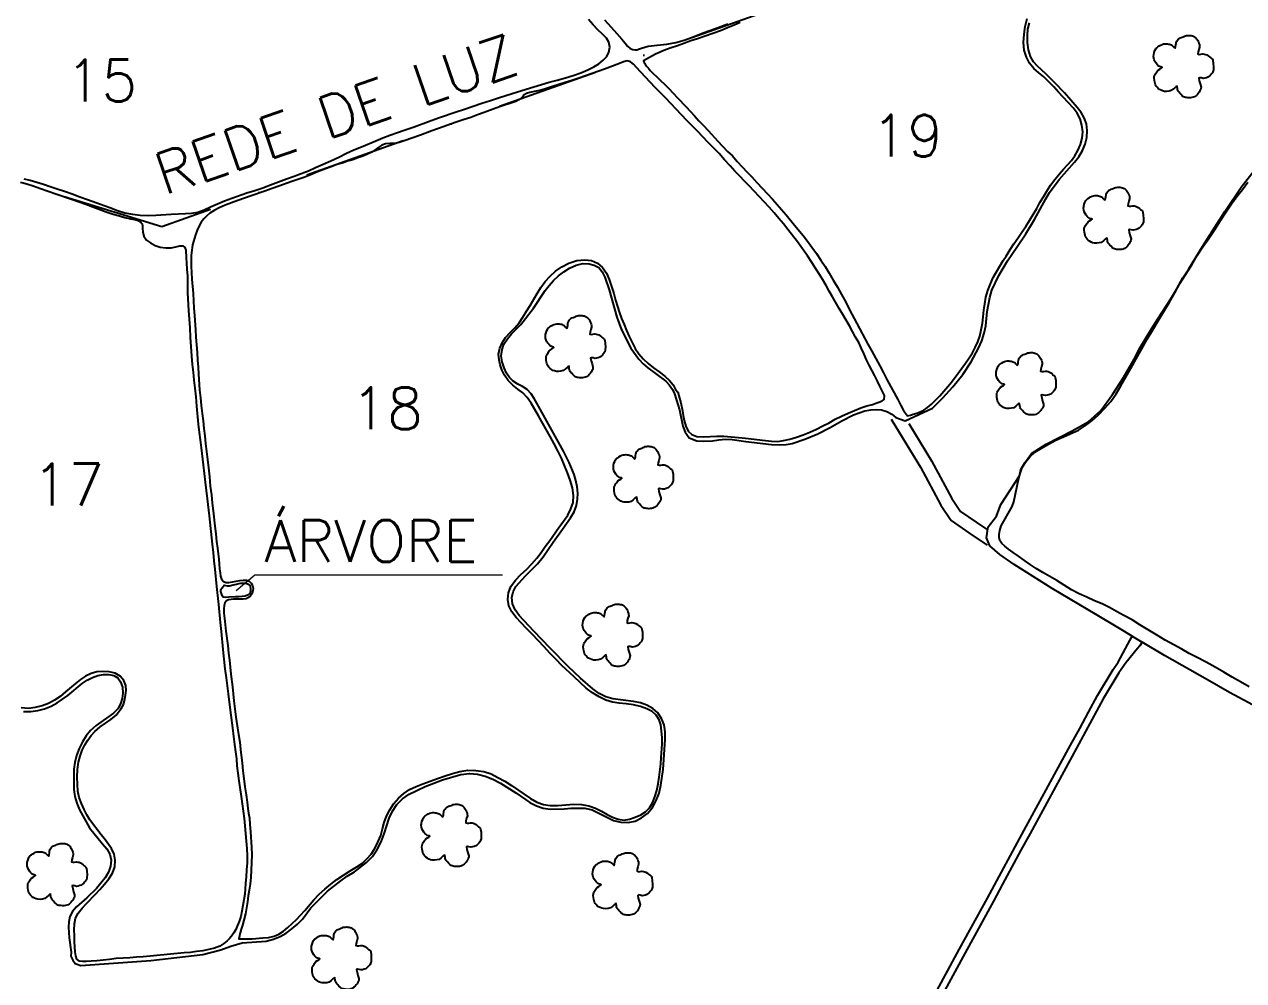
# Model space of a CAD drawing. Extents: x 724956 to 730896, y 7806909 to 7811109.
# Drawn here: x 727120 to 727878, y 7809373 to 7809967 of the extents above; entities that cross this region are included whole.
import ezdxf

# ---------------------------------------------------------------- set-up
doc = ezdxf.new("R2010")
doc.units = 0
doc.header["$MEASUREMENT"] = 0
doc.linetypes.add('CONTINUO', pattern=[0])
doc.linetypes.add('DASHDOT', pattern=[25.4, 12.7, -6.35, 0, -6.35])
for name, color, linetype in [('0114000131', 1, 'Continuous'), ('0114000131011', 5, 'Continuous'), ('0114000131015', 5, 'Continuous'), ('0114000131017', 5, 'Continuous'), ('0114000131018', 5, 'Continuous'), ('0114000131019', 5, 'Continuous'), ('0114000131024', 5, 'Continuous'), ('0114000131027', 5, 'Continuous'), ('_SIMBOLO ARVORE', 118, 'Continuous'), ('ESTRADA', 1, 'Continuous'), ('MATO', 3, 'Continuous'), ('REDE_DE_LUZ', 6, 'DASHDOT'), ('TEXTO', 7, 'Continuous'), ('TEXTO_NUN_TAL', 7, 'Continuous'), ('TG', 7, 'CONTINUO')]:
    doc.layers.add(name, color=color, linetype=linetype)
doc.layers.add('TEXTO_DIVERSOS', color=7, linetype='Continuous', lineweight=5)
doc.styles.add('ROMANS', font='romans')
doc.styles.add('Simplex', font='simplex.shx')

# ---------------------------------------------------------------- blocks, each defined once
blk = doc.blocks.new('92C4C93630411DD16ADE60')
at = {"layer": 'TG', "color": 94, "linetype": 'CONTINUO'}
blk.add_polyline3d([(727079.207964, 7809617.410039, 0), (727078.622403, 7809616.878115, 0), (727077.940319, 7809616.272095, 0), (727077.179466, 7809615.7071, 0), (727076.317577, 7809615.471178, 0), (727075.442443, 7809615.376827, 0), (727074.601834, 7809615.409472, 0), (727073.917431, 7809615.557139, 0), (727073.307658, 7809615.800701, 0), (727072.764851, 7809616.123631, 0), (727072.259699, 7809616.506016, 0), (727071.822418, 7809616.937259, 0), (727071.461579, 7809617.403375, 0), (727071.215591, 7809617.846502, 0), (727071.040807, 7809618.329443, 0), (727070.923417, 7809618.871125, 0), (727070.808649, 7809619.589675, 0), (727070.75438, 7809620.330415, 0), (727070.777523, 7809621.037869, 0), (727070.957596, 7809621.560737, 0), (727071.201955, 7809622.011237, 0), (727071.480562, 7809622.405763, 0), (727071.688498, 7809622.765217, 0), (727071.926761, 7809623.098102, 0), (727072.221471, 7809623.41743, 0), (727072.790196, 7809623.788164, 0), (727073.324021, 7809624.132402, 0), (727073.70548, 7809624.424193, 0), (727073.539872, 7809624.545041, 0), (727073.194893, 7809624.630949, 0), (727072.761005, 7809624.725373, 0), (727072.458153, 7809624.905561, 0), (727072.150204, 7809625.155837, 0), (727071.830508, 7809625.494318, 0), (727071.430999, 7809625.994258, 0), (727071.052505, 7809626.57728, 0), (727070.734434, 7809627.220145, 0), (727070.564327, 7809627.880718, 0), (727070.497371, 7809628.568832, 0), (727070.536882, 7809629.275421, 0), (727070.737412, 7809630.051308, 0), (727071.012614, 7809630.782624, 0), (727071.327378, 7809631.415389, 0), (727071.568012, 7809631.748048, 0), (727071.836922, 7809631.984872, 0), (727072.157935, 7809632.182558, 0), (727072.61665, 7809632.516385, 0), (727073.12879, 7809632.835532, 0), (727073.671849, 7809633.107757, 0), (727074.212789, 7809633.242116, 0), (727074.747542, 7809633.309102, 0), (727075.261503, 7809633.320504, 0), (727075.718051, 7809633.298345, 0), (727076.141116, 7809633.236501, 0), (727076.532609, 7809633.139085, 0), (727076.878983, 7809633.027332, 0), (727077.209203, 7809632.875388, 0), (727077.536775, 7809632.674519, 0), (727077.936147, 7809632.237386, 0), (727078.314179, 7809631.867821, 0), (727078.638673, 7809631.691051, 0), (727078.798841, 7809632.196323, 0), (727078.900015, 7809632.871819, 0), (727078.968937, 7809633.569743, 0), (727079.038796, 7809633.87513, 0), (727079.125053, 7809634.107733, 0), (727079.249615, 7809634.320135, 0), (727079.470481, 7809634.678687, 0), (727079.746399, 7809635.036879, 0), (727080.072207, 7809635.361967, 0), (727080.457219, 7809635.544258, 0), (727080.870942, 7809635.685672, 0), (727081.29736, 7809635.811179, 0), (727081.690247, 7809636.003211, 0), (727082.08645, 7809636.186178, 0), (727082.492607, 7809636.341953, 0), (727082.935212, 7809636.423122, 0), (727083.386158, 7809636.462807, 0), (727083.837192, 7809636.464843, 0), (727084.277139, 7809636.441156, 0), (727084.702861, 7809636.381426, 0), (727085.108299, 7809636.283424, 0), (727085.480778, 7809636.137916, 0), (727085.825813, 7809635.954928, 0), (727086.142301, 7809635.737486, 0), (727086.419216, 7809635.503249, 0), (727086.672829, 7809635.229625, 0), (727086.909482, 7809634.908659, 0), (727087.159431, 7809634.504599, 0), (727087.387174, 7809634.058136, 0), (727087.581123, 7809633.582163, 0), (727087.737229, 7809633.15633, 0), (727087.830706, 7809632.676707, 0), (727087.84431, 7809632.10612, 0), (727087.573481, 7809631.169653, 0), (727087.328776, 7809630.246183, 0), (727087.233438, 7809629.476846, 0), (727087.711917, 7809629.341669, 0), (727088.360344, 7809629.388723, 0), (727089.076054, 7809629.504975, 0), (727089.60811, 7809629.445312, 0), (727090.113332, 7809629.327832, 0), (727090.600263, 7809629.138558, 0), (727091.116084, 7809628.795495, 0), (727091.601726, 7809628.403693, 0), (727092.036756, 7809628.000188, 0), (727092.370623, 7809627.816515, 0), (727092.635601, 7809627.549332, 0), (727092.833843, 7809627.0898, 0), (727092.996192, 7809625.951312, 0), (727093.074599, 7809624.686116, 0), (727093.049704, 7809623.468694, 0), (727092.836189, 7809622.778236, 0), (727092.530118, 7809622.255984, 0), (727092.161597, 7809621.847888, 0), (727091.81995, 7809621.425711, 0), (727091.431653, 7809621.065233, 0), (727090.982398, 7809620.768047, 0), (727090.394045, 7809620.535132, 0), (727089.763991, 7809620.369151, 0), (727089.125803, 7809620.272153, 0), (727088.44579, 7809620.454573, 0), (727087.875217, 7809620.553789, 0), (727087.49809, 7809620.415563, 0), (727087.696341, 7809619.41009, 0), (727088.032613, 7809618.215376, 0), (727088.367473, 7809617.03386, 0), (727088.3416, 7809616.430535, 0), (727088.200363, 7809615.97337, 0), (727087.969244, 7809615.592888, 0), (727087.68391, 7809615.104544, 0), (727087.35202, 7809614.640231, 0), (727086.99142, 7809614.21677, 0), (727086.661346, 7809613.875292, 0), (727086.307205, 7809613.590085, 0), (727085.915795, 7809613.359745, 0), (727085.433211, 7809613.18167, 0), (727084.917487, 7809613.056549, 0), (727084.385953, 7809612.983873, 0), (727083.861018, 7809612.974114, 0), (727083.35112, 7809613.007549, 0), (727082.869778, 7809613.075436, 0), (727082.475414, 7809613.121535, 0), (727082.102965, 7809613.22022, 0), (727081.732271, 7809613.398368, 0), (727081.287548, 7809613.772136, 0), (727080.845978, 7809614.212164, 0), (727080.429119, 7809614.678372, 0), (727080.07745, 7809615.041628, 0), (727079.779416, 7809615.417689, 0), (727079.542385, 7809615.833259, 0), (727079.449911, 7809616.466542, 0), (727079.376033, 7809617.079124, 0), (727079.270974, 7809617.584086, 0)], dxfattribs=at)

msp = doc.modelspace()

# ---------------------------------------------------------------- linework, layer by layer
at = {"linetype": 'ByBlock'}
msp.add_lwpolyline([(727808.38, 7809587.08), (727814.46, 7809583.42)], dxfattribs=at)
at = {"layer": '0114000131'}
msp.add_lwpolyline([(727118.99, 7809540.35), (727123.55, 7809540.29), (727127.88, 7809540.85), (727132.13, 7809541.94), (727136.29, 7809543.54), (727140.05, 7809545.65), (727146.52, 7809550.3), (727155.42, 7809557.71), (727158.54, 7809559.78), (727161.86, 7809561.49), (727165.32, 7809562.61), (727168.75, 7809563.2), (727172.13, 7809563.27), (727175.28, 7809562.64), (727177.67, 7809561.23), (727179.43, 7809558.76), (727180.5, 7809555.38), (727180.88, 7809551.77), (727180.48, 7809548.45), (727179.41, 7809544.98), (727177.71, 7809541.87), (727175.02, 7809539.16), (727164.26, 7809531.53), (727160.73, 7809528.46), (727157.92, 7809525.08), (727155.66, 7809521.41), (727153.57, 7809517.25), (727151.99, 7809512.91), (727150.88, 7809508.64), (727150.28, 7809504.53), (727150.28, 7809491.78), (727150.96, 7809487.48), (727152.19, 7809483.27), (727153.78, 7809479.17), (727160.03, 7809468.04), (727168.2, 7809458.09), (727170.76, 7809454.93), (727172.68, 7809451.61), (727173.53, 7809447.89), (727173.22, 7809444.24), (727171.84, 7809440.51), (727169.73, 7809436.91), (727164.35, 7809430.3), (727158.33, 7809424.52), (727152.04, 7809418.85), (727149.45, 7809415.92), (727147.92, 7809412.78), (727147.21, 7809409.47), (727147, 7809406.24), (727147.5, 7809399.68), (727148.61, 7809390.72), (727148.47, 7809388.3), (727149.64, 7809385.64), (727151.07, 7809383.65), (727154.72, 7809382.49), (727198.27, 7809385.57), (727230.49, 7809389.23), (727241.82, 7809392.14), (727248.01, 7809394.5), (727254.96, 7809396.44), (727269.96, 7809397.46), (727274.51, 7809398.79), (727278.63, 7809400.47), (727282.41, 7809402.6), (727285.96, 7809405.17), (727289.31, 7809408.08), (727292.44, 7809411.19), (727297.65, 7809418.17), (727308.03, 7809428.68), (727316.25, 7809434.98), (727320.27, 7809437.89), (727324.81, 7809440.56), (727332.38, 7809446.5), (727335.98, 7809450.22), (727338.91, 7809454.6), (727341.34, 7809459.37), (727343.32, 7809464.32), (727346.47, 7809473.93), (727348.45, 7809478.31), (727351.14, 7809482.38), (727354.61, 7809485.97), (727358.89, 7809488.95), (727368.69, 7809493.71), (727379.55, 7809497.82), (727390.85, 7809501.03), (727396.26, 7809501.8), (727401.21, 7809501.43), (727406.02, 7809500.12), (727410.73, 7809498.26), (727415.64, 7809495.78), (727425.1, 7809489.7), (727433.79, 7809483.75), (727437.9, 7809481.55), (727442.17, 7809480.23), (727446.48, 7809479.64), (727455.18, 7809479.71), (727459.58, 7809480.29), (727468.12, 7809480.28), (727472.52, 7809479.13), (727485.92, 7809472.61), (727490.45, 7809471.4), (727494.96, 7809471.25), (727499.3, 7809472.19), (727503.32, 7809474.1), (727507, 7809476.9), (727510.13, 7809480.55), (727512.46, 7809484.93), (727514.15, 7809489.62), (727515.32, 7809494.48), (727516.63, 7809504.18), (727517.39, 7809513.53), (727518.05, 7809522.93), (727517.97, 7809527.55), (727517.28, 7809531.94), (727515.74, 7809535.91), (727513.36, 7809539.41), (727510.22, 7809542.13), (727506.6, 7809544.16), (727502.58, 7809545.59), (727498.29, 7809546.51), (727485.36, 7809548.06), (727481.06, 7809549.37), (727477.01, 7809551.55), (727473.07, 7809554.3), (727465.37, 7809560.9), (727457.6, 7809568.29), (727446.38, 7809579.56), (727436.31, 7809590.3), (727427.19, 7809599.99), (727424.69, 7809603.43), (727423.09, 7809607.16), (727422.69, 7809611.04), (727423.4, 7809614.65), (727425.12, 7809617.92), (727431.13, 7809624.69), (727438.53, 7809632.13), (727442.1, 7809636.31), (727448.3, 7809645.51), (727454.07, 7809653.7), (727459.21, 7809660.73), (727461.46, 7809664.43), (727462.88, 7809668.38), (727463.55, 7809672.25), (727463.67, 7809676.05), (727463.31, 7809679.94), (727462.46, 7809683.86), (727461.34, 7809687.59), (727458.24, 7809695.01), (727454.83, 7809702.03), (727445.49, 7809718.85), (727438.25, 7809731.94), (727436.59, 7809734.9), (727434.65, 7809737.78), (727432.16, 7809740.41), (727429.31, 7809742.35), (727426.34, 7809743.75), (727423.4, 7809745.48), (727421.1, 7809747.85), (727419.39, 7809750.61), (727417.86, 7809753.9), (727416.65, 7809757.51), (727416.08, 7809761.38), (727416.59, 7809765.27), (727417.75, 7809768.66), (727419.95, 7809771.86), (727422.53, 7809774.95), (727428.24, 7809780.78), (727436.06, 7809791.04), (727443.34, 7809801.83), (727445.81, 7809805.12), (727448.55, 7809808.17), (727451.55, 7809811.03), (727454.87, 7809813.58), (727458.55, 7809815.82), (727462.58, 7809817.63), (727466.81, 7809818.69), (727470.8, 7809818.48), (727473.89, 7809817.64), (727476.74, 7809816.13), (727478.85, 7809813.57), (727480.48, 7809810.2), (727483.05, 7809802.43), (727488, 7809785.31), (727490.92, 7809777.54), (727496.71, 7809766.11), (727501.63, 7809759.31), (727504.32, 7809756.3), (727507.13, 7809753.78), (727518.31, 7809745.51), (727520.53, 7809743.28), (727522.49, 7809740.44), (727523.75, 7809737.78), (727526.81, 7809727.84), (727528.87, 7809717.52), (727530.35, 7809713.79), (727532.8, 7809710.43), (727537.63, 7809708.58), (727541.61, 7809708.39), (727547.41, 7809708.59), (727551.27, 7809709.2), (727555.39, 7809709.52), (727559.63, 7809709.32), (727568.07, 7809708.14), (727584.02, 7809706.25), (727589.09, 7809705.95), (727593.13, 7809706.2), (727596.97, 7809706.94), (727604.76, 7809709.47), (727612.8, 7809712.82), (727620.46, 7809716.82), (727627.74, 7809721.03), (727635.07, 7809724.57), (727642.16, 7809727.04), (727645.74, 7809727.82), (727649.22, 7809728.06), (727652.52, 7809727.7), (727655.74, 7809726.69), (727658.81, 7809725.01), (727661.47, 7809722.94), (727667.08, 7809720.84), (727684.1, 7809728.79), (727690.59, 7809735.25), (727696.89, 7809742.08), (727702.95, 7809749.66), (727708.23, 7809757.57), (727712.84, 7809766.11), (727714.77, 7809770.67), (727716.23, 7809775.33), (727717.25, 7809779.93), (727718.17, 7809788.8), (727719.83, 7809797.52), (727721.15, 7809802.06), (727725.31, 7809811.21), (727730.79, 7809820.33), (727736.6, 7809828.91), (727742.23, 7809837.09), (727747.57, 7809846.14), (727754.57, 7809858.82), (727756.91, 7809862.89), (727762.82, 7809870.86), (727772.43, 7809881.59), (727775.2, 7809885.07), (727777.39, 7809888.88), (727779.01, 7809892.91), (727780.06, 7809897.1), (727780.38, 7809901.36), (727779.92, 7809905.5), (727778.55, 7809909.21), (727776.57, 7809912.61), (727774.11, 7809915.74), (727766.27, 7809924.76), (727760.5, 7809930.83), (727754.69, 7809936.56), (727749.41, 7809941.44), (727746.94, 7809944.08), (727745.08, 7809947.42), (727743.86, 7809951.52), (727743.27, 7809956), (727743.17, 7809960.33), (727743.51, 7809964.37), (727744.39, 7809968.3)], dxfattribs=at)
at = {"layer": '0114000131', "flags": 128}
msp.add_lwpolyline([(727671.45, 7809338.27), (727700.82, 7809392.35), (727718.4, 7809424.29), (727724.07, 7809435.01), (727735.51, 7809456.16), (727741.24, 7809466.51), (727770.04, 7809519.45), (727775.73, 7809529.78), (727781.22, 7809539.92), (727786.76, 7809550.14), (727796.59, 7809566.48), (727799.67, 7809571.03), (727804.15, 7809579.47), (727808.38, 7809587.08), (727800.44, 7809591.85), (727786.47, 7809600.19), (727758.63, 7809616.69), (727746.82, 7809624.14), (727735.01, 7809631.58), (727726.02, 7809637.94), (727719.87, 7809643.2), (727717.66, 7809648.19), (727718.8, 7809655.02), (727723.88, 7809661.59), (727726.57, 7809669.03), (727738.18, 7809686.69), (727739.11, 7809690.69), (727741.62, 7809694.9), (727745.79, 7809700.7), (727754.74, 7809706.51), (727771.1, 7809714.8), (727781.02, 7809720.29), (727788.86, 7809727.31), (727795.98, 7809737.27), (727802.91, 7809747.91), (727809.44, 7809759.32), (727812.64, 7809765.5), (727820.32, 7809778.08), (727824.35, 7809784.38), (727832.42, 7809796.74), (727836.02, 7809802.88), (727839.89, 7809809.88), (727843.59, 7809815.34), (727852.06, 7809829.22), (727861.13, 7809843.67), (727865.81, 7809851.05), (727876.16, 7809866.1), (727885.69, 7809878.46)], dxfattribs=at)
at = {"layer": '0114000131011', "flags": 128}
msp.add_lwpolyline([(727897.73, 7809536.45), (727868.89, 7809552.19), (727855.05, 7809559.9), (727828.49, 7809574.99), (727814.46, 7809583.42), (727813, 7809581.19), (727811.67, 7809579.5), (727804.34, 7809570.53), (727800.07, 7809564.25), (727790.35, 7809548.09), (727779.36, 7809527.8), (727773.67, 7809517.46), (727744.87, 7809464.52), (727739.14, 7809454.17), (727727.72, 7809433.06), (727722.04, 7809422.32), (727704.45, 7809390.36), (727675.07, 7809336.28)], dxfattribs=at)
at = {"layer": '0114000131015'}
msp.add_lwpolyline([(727119.32, 7809871.41), (727123.23, 7809870.5), (727127.26, 7809869.34), (727131.45, 7809868.03), (727135.68, 7809866.62), (727140.02, 7809865.21), (727144.57, 7809863.66), (727149.21, 7809861.95), (727154.04, 7809860.23), (727158.81, 7809858.44), (727172.72, 7809853.42), (727177.39, 7809851.69), (727182.06, 7809850.23), (727186.83, 7809849.32), (727191.65, 7809848.7), (727196.5, 7809848.56), (727201.35, 7809848.75), (727210.87, 7809849.45), (727219.67, 7809849.82), (727223.57, 7809849.91), (727227.42, 7809850.62), (727231.29, 7809852.04), (727235.31, 7809853.95), (727239.69, 7809855.84), (727244.1, 7809857.69), (727248.57, 7809859.34), (727257.92, 7809862.61), (727262.86, 7809864.14), (727267.74, 7809865.78), (727272.61, 7809867.54), (727277.62, 7809869.42), (727282.52, 7809871.3), (727287.28, 7809873.05), (727291.77, 7809874.6), (727296.21, 7809876.39), (727300.63, 7809878.4), (727305.34, 7809880.48), (727310.18, 7809882.57), (727315.01, 7809884.88), (727319.81, 7809887.22), (727324.5, 7809889.33), (727329.09, 7809891.27), (727338, 7809895), (727342.38, 7809896.8), (727346.79, 7809898.57), (727351.6, 7809900.2), (727355.72, 7809901.68), (727361.93, 7809903.75), (727372.54, 7809907.65), (727377.75, 7809909.48), (727388.09, 7809913), (727393.22, 7809914.71), (727398.57, 7809916.45), (727403.93, 7809918.29), (727409.42, 7809920.08), (727414.92, 7809921.94), (727426.06, 7809925.43), (727436.26, 7809928.54), (727441.17, 7809929.94), (727445.89, 7809931.32), (727450.91, 7809932.73), (727455.91, 7809934.07), (727460.87, 7809935.5), (727465.54, 7809937.19), (727469.79, 7809939.09), (727473.55, 7809940.91), (727476.76, 7809942.82), (727479.5, 7809945.02), (727481.67, 7809947.44), (727483.03, 7809950.13), (727483.53, 7809953.17), (727482.98, 7809956.19), (727481.4, 7809958.84), (727478.95, 7809961.3), (727476.2, 7809963.99), (727473.18, 7809967.05), (727470.2, 7809970.39)], dxfattribs=at)
at = {"layer": '0114000131017'}
msp.add_lwpolyline([(727117.18, 7809869.28), (727121.03, 7809868.3), (727125.09, 7809866.99), (727129.62, 7809865.41), (727134.38, 7809863.72), (727139.21, 7809862.06), (727148.8, 7809858.71), (727153.68, 7809857.08), (727157.7, 7809855.51), (727162.07, 7809853.94), (727170.52, 7809850.82), (727174.85, 7809849.4), (727178.63, 7809848.25), (727182.1, 7809847.29), (727185.51, 7809846.52), (727188.29, 7809845.97), (727190.38, 7809845.49), (727191.85, 7809844.55), (727192.72, 7809843.36), (727192.96, 7809842.02), (727193.01, 7809840.46), (727193.17, 7809838.32), (727193.94, 7809835.71), (727195.61, 7809833.29), (727197.97, 7809831.46), (727200.8, 7809829.95), (727204.05, 7809828.88), (727207.5, 7809828.35), (727210.91, 7809828.46), (727213.83, 7809829.11), (727216.21, 7809829.72), (727218.06, 7809829.61), (727219.44, 7809828.6), (727220, 7809827.08), (727220.25, 7809822.28), (727220.31, 7809819), (727220.56, 7809815.23), (727220.92, 7809810.82), (727221.08, 7809800.52), (727221.6, 7809789.55), (727221.99, 7809784.12), (727222.35, 7809778.65), (727222.69, 7809772.95), (727223.47, 7809761.14), (727223.95, 7809755.89), (727224.57, 7809751.09), (727225.03, 7809746.18), (727225.59, 7809741.16), (727226.12, 7809735.78), (727226.52, 7809730.08), (727227.57, 7809718.86), (727228.24, 7809713.76), (727228.89, 7809709.11), (727229.49, 7809704.22), (727230.66, 7809693.62), (727231.31, 7809688.2), (727232.02, 7809682.82), (727233.21, 7809672.36), (727234.37, 7809661.9), (727236.3, 7809644.32), (727236.89, 7809639.13), (727237.46, 7809634), (727237.96, 7809628.73), (727239.09, 7809618.02), (727239.66, 7809612.4), (727240.19, 7809606.72), (727241.35, 7809595.58), (727241.87, 7809590.04), (727242.98, 7809578.78), (727243.6, 7809572.79), (727244.27, 7809566.8), (727244.97, 7809561.22), (727245.72, 7809556.18), (727246.33, 7809551.33), (727247.47, 7809541.05), (727248.97, 7809530.04), (727249.64, 7809524.81), (727250.32, 7809519.71), (727250.82, 7809515.22), (727251.38, 7809510.96), (727251.75, 7809506.59), (727252.38, 7809501.98), (727252.97, 7809497.24), (727254.34, 7809487.52), (727255.04, 7809482.88), (727255.66, 7809478.41), (727256.19, 7809473.79), (727256.67, 7809469.12), (727257.49, 7809459.71), (727257.86, 7809455.08), (727258.09, 7809450.6), (727258.02, 7809446.16), (727257.73, 7809441.78), (727257.37, 7809437.57), (727257.05, 7809433.53), (727256.78, 7809429.96), (727256.56, 7809426.7), (727256.05, 7809423.14), (727255.48, 7809419.63), (727254.83, 7809416.21), (727254.12, 7809412.96), (727253.1, 7809409.76), (727251.98, 7809406.94), (727250.97, 7809404.87), (727250.38, 7809403.76), (727249.71, 7809402.79), (727248.96, 7809401.58), (727247.24, 7809399.45), (727245.63, 7809397.81), (727243.61, 7809396.1), (727241.02, 7809394.53), (727237.81, 7809393.24), (727234.24, 7809392.29), (727230.49, 7809391.57), (727226.68, 7809391.04), (727222.83, 7809390.58), (727218.87, 7809390.26), (727210.43, 7809389.52), (727206.19, 7809389.03), (727202.01, 7809388.65), (727197.76, 7809388.22), (727193.5, 7809387.86), (727189.34, 7809387.52), (727185.2, 7809387.25), (727181, 7809387.03), (727176.74, 7809386.67), (727172.57, 7809386.19), (727168.58, 7809385.67), (727164.73, 7809385.28), (727161.09, 7809385.05), (727158.04, 7809384.95), (727155.72, 7809384.83), (727153.76, 7809385.06), (727152.21, 7809386.28), (727151.51, 7809388.4), (727151.25, 7809390.84), (727150.84, 7809397.16), (727150.66, 7809400.79), (727150.59, 7809404.59), (727150.73, 7809408.39), (727151.35, 7809411.81), (727152.97, 7809414.94), (727155.47, 7809417.96), (727158.17, 7809420.95), (727163.72, 7809426.73), (727166.52, 7809429.72), (727169.35, 7809432.92), (727172.08, 7809436.25), (727174.39, 7809439.86), (727175.79, 7809443.79), (727176.13, 7809447.82), (727175.37, 7809451.62), (727173.69, 7809455.13), (727169.4, 7809461.06), (727167.11, 7809463.91), (727164.87, 7809466.96), (727162.54, 7809469.92), (727160.37, 7809472.87), (727158.46, 7809476.02), (727156.68, 7809479.44), (727155, 7809483.08), (727153.64, 7809486.8), (727152.92, 7809490.8), (727152.59, 7809494.99), (727152.48, 7809499.54), (727152.69, 7809504.33), (727153.3, 7809508.74), (727154.32, 7809512.62), (727155.56, 7809516.17), (727157.18, 7809519.49), (727158.96, 7809522.52), (727161.01, 7809525.28), (727163.49, 7809527.92), (727166.71, 7809530.68), (727169.96, 7809533.07), (727173.29, 7809535.33), (727176.62, 7809538.06), (727179.7, 7809542.04), (727181.11, 7809544.57), (727182.01, 7809547.64), (727182.51, 7809550.42), (727182.92, 7809553.27), (727182.66, 7809556.45), (727181.35, 7809559.53), (727179.17, 7809562.17), (727176.06, 7809564.08), (727172.29, 7809565), (727168.4, 7809565.23), (727164.61, 7809564.92), (727161.03, 7809563.89), (727157.6, 7809562.32), (727154.38, 7809560.12), (727151.32, 7809557.6), (727145.14, 7809552.45), (727141.92, 7809549.67), (727138.4, 7809547.23), (727134.61, 7809545.25), (727130.57, 7809543.77), (727126.34, 7809542.74), (727122.1, 7809542.22), (727117.67, 7809542.48)], dxfattribs=at)
at = {"layer": '0114000131018'}
msp.add_lwpolyline([(727240.97, 7809628.95), (727241.23, 7809626.52), (727241.57, 7809624.44), (727242.18, 7809622.52), (727243.41, 7809621.16), (727244.94, 7809620.36), (727246.76, 7809620.36), (727251.16, 7809621.29), (727253.58, 7809621.73), (727255.67, 7809621.95), (727257.62, 7809621.95), (727259.3, 7809621.26), (727260.54, 7809620.1), (727261.35, 7809618.58), (727261.74, 7809616.96), (727261.67, 7809615.2), (727261.21, 7809613.65), (727260.26, 7809612.09), (727258.87, 7809611.04), (727257.43, 7809610.38), (727255.59, 7809610.07), (727253.47, 7809610.07), (727251.44, 7809610), (727249.67, 7809610.07), (727248.11, 7809609.98), (727246.46, 7809609.77), (727245.25, 7809609.13), (727244.21, 7809607.9), (727243.74, 7809606.21), (727243.54, 7809604.08), (727243.67, 7809601.3), (727244, 7809598.06), (727244.47, 7809594.34), (727244.91, 7809590.14), (727246.03, 7809581.2), (727246.56, 7809576.62), (727247.04, 7809572.09), (727248.03, 7809563.48), (727248.89, 7809555.68), (727249.39, 7809551.36), (727249.83, 7809546.82), (727250.42, 7809541.88), (727251.08, 7809536.7), (727251.86, 7809531.29), (727252.65, 7809526.06), (727253.44, 7809521.16), (727253.93, 7809516.73), (727255.04, 7809508.1), (727255.49, 7809503.46), (727256.01, 7809498.54), (727256.61, 7809493.56), (727257.38, 7809488.58), (727258.05, 7809483.95), (727258.49, 7809480.07), (727258.92, 7809477.13), (727259.45, 7809473.93), (727259.82, 7809470.02), (727260.11, 7809465.52), (727260.77, 7809455.9), (727260.93, 7809451.19), (727260.87, 7809446.5), (727260.65, 7809441.77), (727260.38, 7809437.22), (727259.88, 7809432.93), (727259.32, 7809429.2), (727258.74, 7809425.64), (727258.3, 7809422), (727257.71, 7809418.32), (727257, 7809414.44), (727256.05, 7809410.63), (727255.17, 7809407.43), (727254.35, 7809404.92), (727253.69, 7809402.65), (727253.26, 7809400.86), (727252.86, 7809398.96), (727256.2, 7809399.03), (727258.43, 7809398.93), (727261.28, 7809399.08), (727267.79, 7809399.54), (727271.44, 7809399.88), (727274.78, 7809400.56), (727277.83, 7809401.84), (727280.63, 7809403.67), (727283.33, 7809405.98), (727286.01, 7809408.49), (727288.72, 7809411.1), (727291.33, 7809413.76), (727293.88, 7809416.51), (727299.53, 7809423.17), (727302.85, 7809426.71), (727306.36, 7809429.91), (727310.04, 7809432.88), (727313.83, 7809435.85), (727317.9, 7809438.64), (727322.08, 7809441.26), (727326.18, 7809443.81), (727329.77, 7809446.1), (727332.58, 7809448.61), (727335.11, 7809451.58), (727337.41, 7809455.19), (727339.43, 7809459.11), (727341.16, 7809463.19), (727342.24, 7809467.26), (727343.35, 7809471.23), (727344.82, 7809475.22), (727346.84, 7809479.23), (727349.33, 7809483.01), (727352.2, 7809486.49), (727355.4, 7809489.38), (727359.09, 7809491.88), (727363.11, 7809493.75), (727367.34, 7809495.31), (727371.88, 7809496.9), (727376.49, 7809498.62), (727381.12, 7809500.27), (727385.7, 7809501.76), (727390.35, 7809503.03), (727395.24, 7809503.74), (727400.24, 7809503.68), (727405.13, 7809502.91), (727409.75, 7809501.44), (727414.03, 7809499.26), (727418.25, 7809496.9), (727422.39, 7809494.35), (727426.4, 7809491.66), (727430.31, 7809488.9), (727434.27, 7809486.29), (727438.18, 7809483.99), (727442.24, 7809482.5), (727446.53, 7809481.76), (727451.29, 7809481.76), (727456.31, 7809482.2), (727461.16, 7809482.61), (727465.87, 7809482.51), (727470.41, 7809481.73), (727474.64, 7809480.25), (727478.42, 7809478.27), (727481.88, 7809476.29), (727485.31, 7809474.58), (727488.84, 7809473.28), (727492.38, 7809472.82), (727495.83, 7809473.46), (727499.36, 7809474.65), (727502.79, 7809476.08), (727505.76, 7809477.91), (727508.22, 7809480.39), (727510.02, 7809483.6), (727511.57, 7809487.26), (727512.7, 7809491.15), (727513.53, 7809495.34), (727514.17, 7809499.49), (727515.23, 7809507.65), (727515.47, 7809511.76), (727516.1, 7809520.07), (727516.11, 7809524.1), (727515.78, 7809528.13), (727515.3, 7809531.95), (727514.21, 7809535.18), (727512.42, 7809537.93), (727509.89, 7809540.21), (727506.57, 7809541.95), (727502.56, 7809543.41), (727498.22, 7809544.44), (727493.81, 7809545.02), (727489.46, 7809545.46), (727485.26, 7809546.15), (727481.12, 7809547.42), (727476.93, 7809549.42), (727472.81, 7809551.93), (727468.84, 7809554.88), (727465.09, 7809558.27), (727461.34, 7809561.79), (727453.77, 7809568.96), (727450.03, 7809572.74), (727446.35, 7809576.52), (727442.71, 7809580.38), (727438.93, 7809584.35), (727435.28, 7809588.24), (727431.72, 7809591.93), (727428.39, 7809595.32), (727425.3, 7809598.65), (727422.69, 7809602.2), (727420.75, 7809606.01), (727420.06, 7809609.93), (727420.52, 7809613.97), (727422.09, 7809618.03), (727424.84, 7809621.81), (727428.23, 7809625.33), (727431.81, 7809628.6), (727435.07, 7809632.06), (727438.09, 7809635.61), (727440.78, 7809639.16), (727443.46, 7809642.79), (727446.21, 7809646.59), (727451.91, 7809654.62), (727454.82, 7809658.55), (727457.46, 7809662.4), (727459.41, 7809666.19), (727460.67, 7809670.21), (727461.05, 7809674.49), (727460.33, 7809679.22), (727458.84, 7809683.99), (727457.16, 7809688.65), (727455.4, 7809693.21), (727453.47, 7809697.72), (727451.33, 7809702.23), (727448.89, 7809706.72), (727446.44, 7809711.27), (727439.19, 7809724.01), (727434.57, 7809731.86), (727432.22, 7809735.47), (727429.43, 7809738.32), (727426.28, 7809740.67), (727423.21, 7809743.15), (727420.32, 7809745.94), (727418, 7809749.24), (727416.37, 7809752.69), (727415.29, 7809755.82), (727414.69, 7809758.78), (727414.43, 7809762.29), (727415.09, 7809766.13), (727416.59, 7809769.46), (727418.72, 7809772.76), (727421.61, 7809775.93), (727424.51, 7809778.81), (727427.12, 7809781.93), (727429.43, 7809785.35), (727431.72, 7809789.01), (727434.03, 7809792.58), (727438.32, 7809800.01), (727440.69, 7809803.74), (727443.38, 7809807.48), (727446.46, 7809810.9), (727449.86, 7809813.93), (727453.7, 7809816.6), (727458.16, 7809818.93), (727463.08, 7809820.56), (727467.94, 7809821.09), (727472.15, 7809820.5), (727475.89, 7809818.98), (727478.99, 7809816.31), (727481.43, 7809812.78), (727483.17, 7809808.72), (727484.54, 7809804.47), (727486.03, 7809800.06), (727487.16, 7809795.88), (727488.38, 7809791.94), (727489.64, 7809788.12), (727490.91, 7809784.49), (727492.44, 7809780.77), (727493.89, 7809777.02), (727495.56, 7809773.25), (727497.35, 7809769.53), (727499.31, 7809765.96), (727501.62, 7809762.65), (727504.28, 7809759.47), (727507.39, 7809756.54), (727510.8, 7809753.89), (727514.22, 7809751.29), (727517.71, 7809748.65), (727520.6, 7809745.96), (727522.85, 7809743.22), (727524.49, 7809740.45), (727525.78, 7809738.65), (727526.86, 7809735.08), (727527.66, 7809732.19), (727528.64, 7809727.08), (727529.16, 7809724.22), (727529.88, 7809721.06), (727530.79, 7809717.59), (727532.26, 7809714.54), (727534.51, 7809712.4), (727537.55, 7809711.19), (727541.65, 7809710.93), (727545.89, 7809711.2), (727550.14, 7809711.35), (727554.47, 7809711.31), (727558.97, 7809711.01), (727563.55, 7809710.58), (727568, 7809710.11), (727580.35, 7809708.62), (727584.03, 7809708.25), (727587.74, 7809708.11), (727591.44, 7809708.67), (727595.48, 7809709.63), (727599.58, 7809710.71), (727603.69, 7809712.16), (727607.89, 7809713.87), (727611.97, 7809715.71), (727615.92, 7809717.72), (727619.85, 7809719.76), (727623.7, 7809721.88), (727627.67, 7809723.85), (727631.66, 7809725.74), (727635.71, 7809727.44), (727639.61, 7809728.99), (727643.3, 7809730.21), (727646.8, 7809731.18), (727649.51, 7809732.05), (727651.46, 7809732.76), (727652.95, 7809733.45), (727654.12, 7809734.25), (727654.32, 7809736.58), (727653.66, 7809737.98), (727651.46, 7809742.53), (727649.92, 7809745.61), (727648.35, 7809748.83), (727644.87, 7809755.45), (727643.11, 7809758.93), (727641.51, 7809762.68), (727639.91, 7809766.2), (727638.28, 7809769.64), (727636.36, 7809772.94), (727632.49, 7809779.93), (727628.37, 7809787.02), (727626.16, 7809790.69), (727621.98, 7809797.97), (727620.02, 7809801.59), (727618.04, 7809805.09), (727615.99, 7809808.49), (727613.87, 7809811.85), (727611.68, 7809815.4), (727609.24, 7809819.3), (727606.49, 7809823.45), (727603.37, 7809827.86), (727600.18, 7809832.24), (727594.32, 7809839.9), (727591.58, 7809843.3), (727588.7, 7809846.76), (727585.75, 7809850.21), (727582.64, 7809853.7), (727579.49, 7809857.11), (727576.4, 7809860.41), (727573.32, 7809863.72), (727570.28, 7809866.88), (727567.36, 7809869.86), (727564.35, 7809872.97), (727561.37, 7809876.01), (727558.32, 7809879.38), (727554.94, 7809883.16), (727551.47, 7809886.99), (727548.01, 7809890.6), (727544.67, 7809893.96), (727541.33, 7809897.5), (727537.98, 7809900.96), (727534.7, 7809904.27), (727531.35, 7809907.68), (727524.77, 7809914.69), (727518.29, 7809921.41), (727511.81, 7809928.06), (727505.74, 7809934.45), (727502.85, 7809937.56), (727500.29, 7809940.39), (727498.18, 7809942.66), (727496.37, 7809944.08), (727494.36, 7809944.61), (727492.09, 7809944.11), (727489.55, 7809943.11), (727483.59, 7809940.83), (727480.17, 7809939.56), (727472.65, 7809936.89), (727464.22, 7809933.94), (727460.03, 7809932.46), (727455.75, 7809931.27), (727447.37, 7809928.49), (727443.57, 7809927.21), (727439.99, 7809926.26), (727436.6, 7809925.51), (727433.76, 7809924.94), (727431.75, 7809924.34), (727430.33, 7809923.52), (727429.39, 7809922.49), (727428.4, 7809921.46), (727427.06, 7809920.42), (727425.07, 7809919.41), (727422.6, 7809918.48), (727416.21, 7809916.43), (727412.62, 7809915.26), (727405.36, 7809912.64), (727401.39, 7809911.12), (727397.17, 7809909.54), (727392.95, 7809908.13), (727388.73, 7809906.77), (727384.55, 7809905.31), (727380.54, 7809903.87), (727372.98, 7809901.06), (727365.82, 7809898.54), (727355.63, 7809894.99), (727352.66, 7809893.85), (727349.86, 7809893.26), (727346.87, 7809893.23), (727344.07, 7809893.12), (727341.77, 7809892.31), (727339.91, 7809890.94), (727335.53, 7809887.82), (727332.9, 7809886.6), (727330.01, 7809885.52), (727326.92, 7809884.31), (727323.79, 7809883.19), (727320.57, 7809882.21), (727317.22, 7809881.16), (727313.76, 7809880.16), (727310.28, 7809878.83), (727306.79, 7809877.62), (727303.52, 7809876.39), (727300.32, 7809875.06), (727296.97, 7809873.56), (727293.28, 7809872.18), (727285.85, 7809869.66), (727277.79, 7809866.79), (727273.55, 7809865.22), (727269.13, 7809863.69), (727260.54, 7809860.8), (727256.39, 7809859.36), (727252.36, 7809857.89), (727248.32, 7809856.44), (727244.37, 7809854.93), (727240.77, 7809853.24), (727237.56, 7809851.61), (727234.97, 7809849.89), (727233.01, 7809848.32), (727231.17, 7809846.54), (727229.52, 7809844.48), (727228.15, 7809842.09), (727227.01, 7809839.39), (727225.94, 7809836.53), (727224.19, 7809830.23), (727223.6, 7809826.92), (727223.34, 7809823.65), (727223.27, 7809820.31), (727223.26, 7809816.84), (727223.41, 7809813.08), (727223.79, 7809808.88), (727224.48, 7809800.09), (727225.01, 7809791), (727225.43, 7809786.47), (727225.98, 7809777.49), (727226.22, 7809772.9), (727227, 7809763.33), (727227.27, 7809758.73), (727227.56, 7809754.3), (727227.91, 7809749.85), (727228.55, 7809740.24), (727228.99, 7809735.26), (727229.46, 7809730.36), (727230.08, 7809725.46), (727230.68, 7809720.84), (727231.24, 7809716.25), (727231.68, 7809711.59), (727232.2, 7809706.87), (727232.89, 7809701.85), (727233.43, 7809696.94), (727234.08, 7809691.7), (727234.65, 7809686.17), (727235.15, 7809680.37), (727235.84, 7809674.92), (727236.43, 7809669.81), (727236.94, 7809664.99), (727238.02, 7809655.49), (727238.61, 7809650.7), (727239.05, 7809646.03), (727239.56, 7809641.81), (727240.14, 7809638.22), (727240.47, 7809634.99), (727240.77, 7809631.75)], close=True, dxfattribs=at)
at = {"layer": '0114000131019'}
msp.add_lwpolyline([(727564.64, 7809968.45), (727560.87, 7809966.78), (727556.81, 7809965.11), (727552.27, 7809963.41), (727542.79, 7809959.99), (727537.97, 7809958.41), (727533.86, 7809957), (727529.59, 7809955.51), (727525.57, 7809954.04), (727521.69, 7809952.76), (727518.19, 7809951.55), (727511.98, 7809948.85), (727504.58, 7809944.63), (727504.88, 7809943.67), (727505.26, 7809942.95), (727505.83, 7809942.24), (727506.64, 7809941.16), (727507.51, 7809940.08), (727508.72, 7809938.67), (727510.49, 7809936.87), (727512.71, 7809934.73), (727515.06, 7809932.54), (727517.47, 7809930.25), (727520.15, 7809927.56), (727522.96, 7809924.66), (727525.72, 7809921.75), (727530.95, 7809916.03), (727536.18, 7809910.41), (727538.87, 7809907.48), (727541.75, 7809904.5), (727544.7, 7809901.36), (727550.61, 7809894.83), (727553.7, 7809891.61), (727556.73, 7809888.41), (727559.78, 7809885.59), (727562.8, 7809882.08), (727565.84, 7809878.85), (727568.84, 7809875.74), (727571.89, 7809872.51), (727575.05, 7809869.11), (727581.57, 7809862.04), (727584.66, 7809858.65), (727587.53, 7809855.39), (727590.31, 7809852.28), (727593.12, 7809849.05), (727598.43, 7809842.63), (727603.76, 7809836.08), (727606.46, 7809832.56), (727609.22, 7809828.83), (727612.05, 7809824.91), (727614.78, 7809820.85), (727617.41, 7809816.8), (727619.93, 7809812.63), (727622.45, 7809808.39), (727625.03, 7809803.96), (727627.54, 7809799.52), (727629.98, 7809795.01), (727632.4, 7809790.4), (727637.2, 7809781.47), (727644.04, 7809768.58), (727646.42, 7809764.18), (727651.37, 7809755.11), (727653.73, 7809750.69), (727656.01, 7809746.27), (727662.57, 7809734.1), (727664.49, 7809730.38), (727666.13, 7809727.33), (727668.57, 7809723.99), (727670.57, 7809724.53), (727672.25, 7809725.01), (727674.34, 7809725.67), (727676.52, 7809726.5), (727678.75, 7809727.58), (727681.05, 7809729.16), (727683.49, 7809731.2), (727686.12, 7809733.72), (727688.77, 7809736.46), (727693.78, 7809742.17), (727695.99, 7809744.88), (727700.13, 7809750.48), (727702.44, 7809753.65), (727704.78, 7809756.79), (727706.93, 7809760.04), (727709.01, 7809763.24), (727710.76, 7809766.53), (727712.39, 7809769.98), (727713.63, 7809773.58), (727714.5, 7809777.58), (727715.26, 7809781.64), (727715.71, 7809785.63), (727716.13, 7809789.61), (727716.66, 7809793.66), (727717.42, 7809797.7), (727718.66, 7809801.91), (727720.21, 7809806.03), (727721.92, 7809809.96), (727723.9, 7809813.59), (727725.98, 7809817.14), (727728.13, 7809820.56), (727730.02, 7809823.29), (727732.51, 7809827.32), (727734.81, 7809830.86), (727737.24, 7809834.5), (727739.73, 7809838.08), (727742.13, 7809841.72), (727744.54, 7809845.45), (727746.85, 7809849.14), (727748.93, 7809852.84), (727750.98, 7809856.6), (727753.11, 7809860.18), (727755.34, 7809863.75), (727757.63, 7809867.34), (727760.16, 7809870.93), (727762.93, 7809874.32), (727765.63, 7809877.28), (727768.18, 7809879.99), (727770.6, 7809882.63), (727772.73, 7809885.57), (727774.62, 7809888.98), (727776.16, 7809892.75), (727777.13, 7809896.63), (727777.53, 7809900.63), (727777.08, 7809904.71), (727775.87, 7809908.65), (727774.04, 7809912.14), (727771.57, 7809915.48), (727762.49, 7809925.24), (727759.6, 7809928.42), (727753.47, 7809934.73), (727750.22, 7809937.24), (727747.12, 7809939.96), (727744.57, 7809943.15), (727742.58, 7809946.87), (727741.17, 7809951.36), (727740.65, 7809956.15), (727741.06, 7809961.22), (727741.84, 7809966.06), (727743.09, 7809970.94)], dxfattribs=at)
at = {"layer": '0114000131024'}
msp.add_lwpolyline([(727480.22, 7809970.13), (727484.4, 7809965.65), (727487.98, 7809961.62), (727490.97, 7809958.05), (727493.03, 7809955.59), (727494.63, 7809953.75), (727496.16, 7809952.4), (727497.89, 7809951.73), (727499.34, 7809951.54), (727500.33, 7809951.46), (727501.92, 7809952.12), (727503.2, 7809952.47), (727507.43, 7809953.68), (727512.96, 7809954.39), (727518.93, 7809954.98), (727524.54, 7809956.12), (727529.81, 7809957.44), (727535.02, 7809959.42), (727541.58, 7809961.99), (727549.34, 7809964.71), (727556.89, 7809967.61)], dxfattribs=at)
at = {"layer": '0114000131027'}
msp.add_lwpolyline([(727880.99, 7809555.54), (727875.69, 7809558.66), (727870.41, 7809561.65), (727865.19, 7809564.65), (727859.82, 7809567.74), (727854.32, 7809570.88), (727848.76, 7809573.76), (727843.71, 7809576.4), (727839.09, 7809578.99), (727834.24, 7809581.64), (727828.82, 7809584.66), (727823.43, 7809587.86), (727818.15, 7809591.13), (727813.15, 7809594.23), (727808.25, 7809597.21), (727803.2, 7809599.95), (727798.48, 7809602.49), (727794.17, 7809604.92), (727789.58, 7809607.09), (727784.78, 7809609.14), (727780.05, 7809611.31), (727775.26, 7809613.43), (727770.58, 7809615.96), (727765.96, 7809618.87), (727761.49, 7809621.63), (727757.09, 7809624.27), (727752.69, 7809626.74), (727748.62, 7809629.22), (727744.97, 7809631.55), (727741.34, 7809634.06), (727737.63, 7809636.72), (727734.38, 7809639.16), (727731.51, 7809641.09), (727729.08, 7809643), (727727.36, 7809644.67), (727726.1, 7809646.55), (727725.61, 7809648.46), (727725.52, 7809650.36), (727726.02, 7809652.8), (727726.96, 7809655.66), (727733.63, 7809667.75), (727734.7, 7809670.64), (727737.6, 7809684.56), (727738.64, 7809688.28), (727739.97, 7809691.96), (727742.05, 7809695.3), (727744.62, 7809698.53), (727747.79, 7809701.43), (727751.89, 7809703.97), (727756.26, 7809706.52), (727760.75, 7809709.01), (727765.53, 7809711.04), (727774.88, 7809715.09), (727779.3, 7809718.03), (727783.43, 7809721.15), (727787.45, 7809724.74), (727791.38, 7809728.79), (727795.04, 7809732.99), (727798.31, 7809737.65), (727801.35, 7809742.68), (727804.32, 7809748.04), (727807.49, 7809753.55), (727810.86, 7809759.47), (727814.28, 7809765.58), (727817.7, 7809771.7), (727821.07, 7809777.46), (727824.49, 7809783.14), (727828.06, 7809788.82), (727831.45, 7809794.58), (727834.78, 7809800.46), (727838.01, 7809806.38), (727841.68, 7809812.16), (727845.36, 7809817.95), (727848.7, 7809823.63), (727852.16, 7809829.05), (727855.96, 7809834.29), (727859.6, 7809839.92), (727863.19, 7809845.44), (727866.67, 7809850.77), (727870.08, 7809855.71), (727873.47, 7809860.27), (727876.89, 7809864.74), (727880.23, 7809869.26)], dxfattribs=at)
at = {"layer": 'ESTRADA', "linetype": 'ByBlock'}
for points in [[(727658.41, 7809722.05), (727676.61, 7809692.2), (727689.31, 7809668.52), (727695.84, 7809658.91), (727706.82, 7809651.36), (727718.23, 7809643.65)], [(727669.51, 7809719.21), (727683.55, 7809696.17), (727696.16, 7809672.67), (727701.61, 7809664.65), (727711.33, 7809657.97), (727717.78, 7809653.61)]]:
    msp.add_lwpolyline(points, dxfattribs=at)
at = {"layer": 'MATO', "linetype": 'ByBlock'}
msp.add_lwpolyline([(727245.76, 7809618.38), (727247.09, 7809618.47), (727249.44, 7809619.06), (727251.4, 7809619.51), (727252.88, 7809619.74), (727254.13, 7809620.07), (727255.73, 7809620.1), (727257.48, 7809620.1), (727258.69, 7809619.36), (727259.91, 7809618.29), (727260.18, 7809616.39), (727260.15, 7809615.09), (727259.73, 7809613.7), (727258.31, 7809612.5), (727256.83, 7809611.9), (727255.08, 7809611.76), (727252.94, 7809611.61), (727250.86, 7809611.46), (727246.65, 7809611.43), (727244.37, 7809611.22), (727243.15, 7809611.25), (727242.68, 7809612.02), (727242.32, 7809612.91), (727241.76, 7809614.81), (727241.79, 7809616.08), (727242.32, 7809617.03), (727243.12, 7809618.04), (727243.85, 7809618.72)], close=True, dxfattribs=at)
at = {"layer": 'REDE_DE_LUZ', "ltscale": 5}
msp.add_lwpolyline([(727833.89, 7810065.51), (727205.04, 7809841.42), (727099.46, 7809873.93), (726976.88, 7809664.55), (726936.57, 7809597.58), (726803.35, 7809369.3), (726722.44, 7809230.79)], dxfattribs=at)
at = {"layer": 'TEXTO_DIVERSOS', "color": 7, "linetype": 'ByBlock'}
msp.add_lwpolyline([(727251.17, 7809615.47), (727262.93, 7809625.29), (727416.76, 7809625.29)], dxfattribs=at)

# ---------------------------------------------------------------- block references
at = {"layer": '_SIMBOLO ARVORE', "xscale": 1.649943998678652, "yscale": 1.649943998678652, "zscale": 1.649943998678652}
for p in [(-471803.99, -5075502.37), (-471847.51, -5075596.72), (-472182.05, -5075676.42), (-471901.94, -5075699.48), (-472139.85, -5075757.72), (-472158.95, -5075855.8), (-472259.24, -5075980.19), (-472504.33, -5076004.5), (-472152.74, -5076010.33), (-472327.57, -5076056.47)]:
    msp.add_blockref('92C4C93630411DD16ADE60', p, dxfattribs=at)

# ---------------------------------------------------------------- texts
at = {"layer": 'TEXTO', "color": 6, "linetype": 'ByBlock', "style": 'ROMANS'}
msp.add_text('REDE DE LUZ', height=26, rotation=19, dxfattribs=at).set_placement((727206.5, 7809860.88))
at = {"layer": 'TEXTO_DIVERSOS', "color": 7, "linetype": 'ByBlock', "style": 'Simplex'}
msp.add_text('ÁRVORE', height=26, dxfattribs=at).set_placement((727268.71, 7809633.23))
at = {"layer": 'TEXTO_NUN_TAL', "color": 7, "linetype": 'ByBlock', "style": 'Simplex'}
for s, p in [('15', (727145.21, 7809919.47)), ('19', (727646.2, 7809885.11)), ('18', (727322.75, 7809715.68)), ('17', (727124.68, 7809668.34))]:
    msp.add_text(s, height=26, dxfattribs=at).set_placement(p)

doc.saveas('drawing.dxf')
